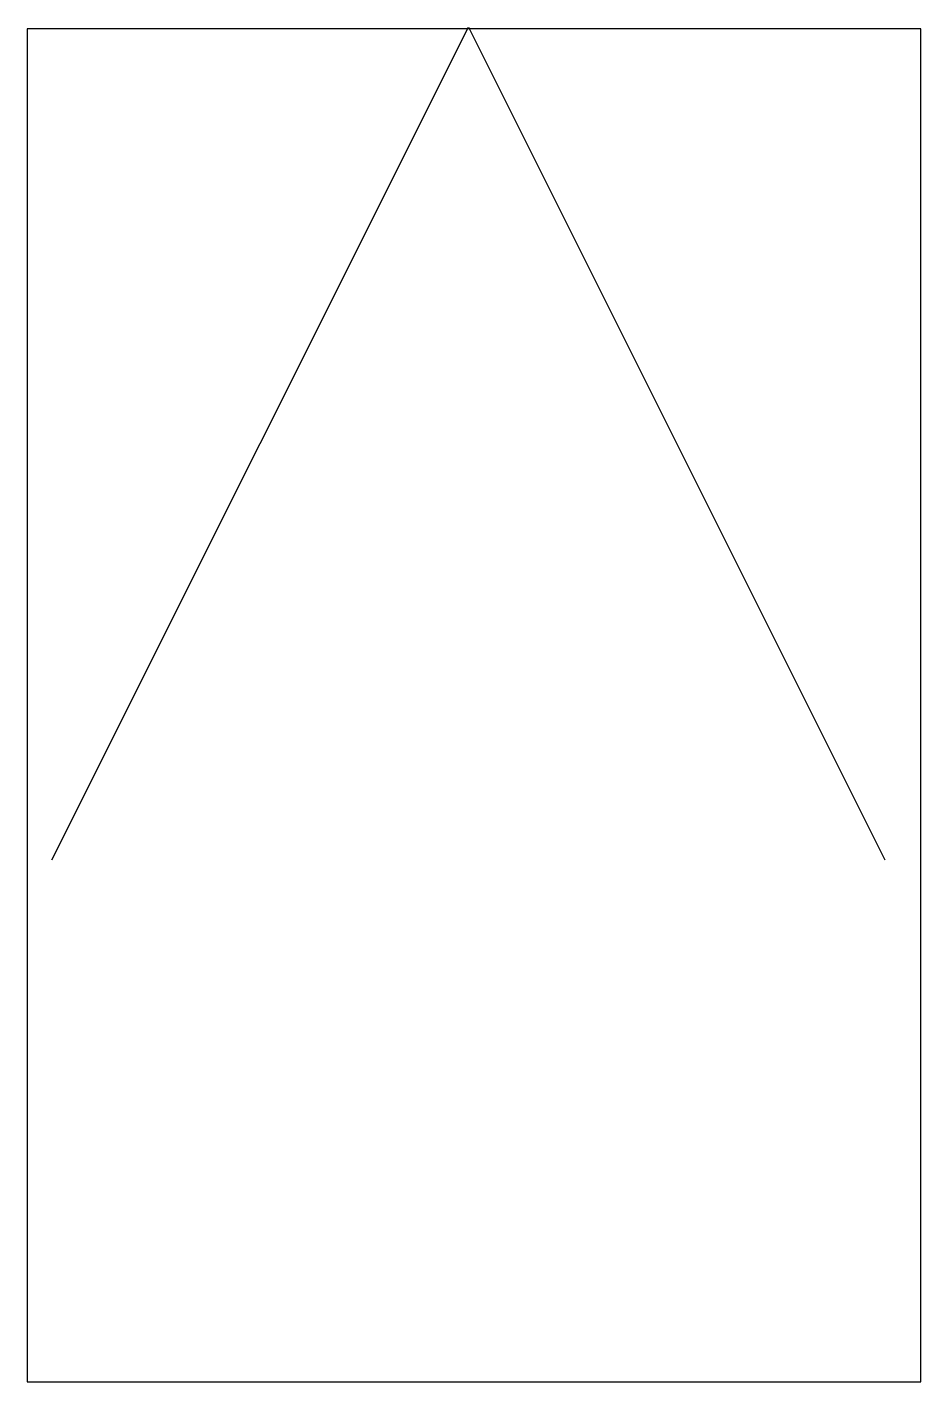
# Model space of a CAD drawing. Extents: x 0 to 26.4, y 0 to 40.
import ezdxf

# ---------------------------------------------------------------- set-up
doc = ezdxf.new("R2010")
doc.units = 0
doc.header["$MEASUREMENT"] = 0
doc.layers.get('0').update_dxf_attribs({"linetype": 'CONTINUOUS'})

msp = doc.modelspace()

# ---------------------------------------------------------------- linework, layer by layer
at = {"color": 0}
for p, q in [((0.735, 15.431), (13.042, 40.047)), ((13.042, 40.047), (25.35, 15.431))]:
    msp.add_line(p, q, dxfattribs=at)
at = {"linetype": 'CONTINUOUS'}
msp.add_lwpolyline([(0, 0), (26.417, 0), (26.417, 40), (0, 40)], close=True, dxfattribs=at)

doc.saveas('drawing.dxf')
